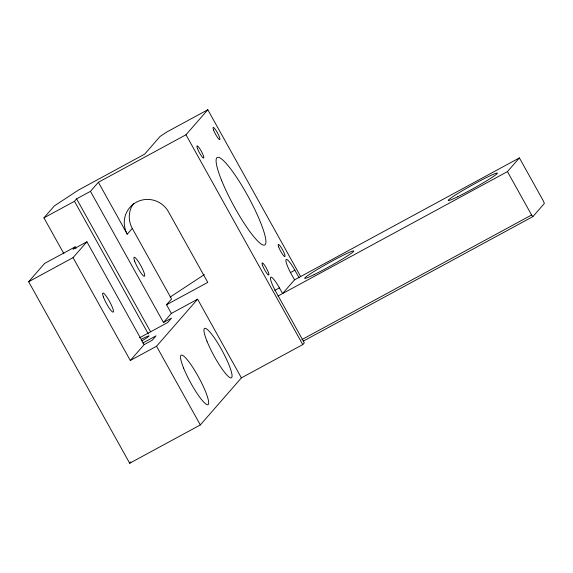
<?xml version="1.0" encoding="UTF-8"?>
<svg xmlns="http://www.w3.org/2000/svg" width="573" height="573" viewBox="0 0 573 573"><rect width="100%" height="100%" fill="white"/><g stroke="black" fill="none" stroke-linecap="round" stroke-linejoin="round"><path stroke-width="0.86" d="M63.904 253.746L43.935 217.862L54.414 205.865L78.515 190.028L144.625 154.173L160.125 136.41L167.065 131.854L207.82 109.751L300.732 276.673M43.935 217.862L74.483 201.295L76.61 198.852L90.477 191.339L98.384 182.278L185.981 134.77L207.82 109.751M303.239 341.157L532.911 216.594L544.35 203.487L543.562 201.302L519.403 157.904L294.543 279.853L282.582 293.555L279.431 287.897A14.497 2.485 61.5 0 0 270.649 277.246A14.497 2.485 61.5 0 0 275.95 291.886L304.306 342.833L302.773 344.595L241.398 377.872L200.328 424.937L129.684 463.249L28.65 281.73L44.615 263.444L75.156 246.877L76.023 248.438M75.156 246.877L73.022 249.319L86.888 241.799L144.131 344.638L130.3 360.489L73.058 257.649L86.888 241.799M98.384 182.278L127.263 234.171L132.284 228.419A23.801 23.4 41.1 0 1 133.416 203.573M90.477 191.339L163.47 322.477L171.377 313.424L166.542 304.743L171.563 298.991L132.284 228.419M130.3 360.489L156.536 346.257L197.606 299.192L241.398 377.872M129.684 463.249L130.83 461.931M277.969 296.062L507.449 171.606L519.403 157.904M170.102 297.101L204.346 274.603M28.65 281.73L73.058 257.649M166.542 304.743L207.77 282.382L168.491 211.817A23.801 23.4 41.1 0 0 136.324 202.233A23.801 23.4 41.1 0 0 127.263 234.171M171.377 313.424L197.606 299.192M163.47 322.477L171.528 318.108L167.653 322.549L139.504 337.812M142.763 343.041L156.064 335.828L152.189 340.269L144.131 344.638M290.26 272.705L294.873 270.205L299.17 277.919M274.818 290.396L279.431 287.897M301.928 339.567L531.601 215.004L532.911 216.594M507.449 171.606L531.601 215.004M294.543 279.853L291.392 274.195A14.497 2.485 61.5 0 1 286.092 259.555A14.497 2.485 61.5 0 1 294.873 270.205M185.981 134.77L302.773 344.595M76.61 198.852L150.592 331.767M156.536 346.257L200.328 424.937M74.483 201.295L148.285 333.901M141.681 339.109A14.282 0.895 -29.1 0 1 149.08 335.95A14.282 0.895 -29.1 0 1 141.753 340.942M457.655 196.768A28.127 1.769 -29.1 0 0 497.12 173.598A28.127 1.769 -29.1 0 0 463.507 190.064A28.127 1.769 -29.1 0 0 457.655 196.768M314.119 274.61A28.127 1.769 -29.1 0 0 353.584 251.44A28.127 1.769 -29.1 0 0 319.97 267.906A28.127 1.769 -29.1 0 0 314.119 274.61M221.536 180.251A49.765 8.538 61.5 0 0 264.153 245.158A49.765 8.538 61.5 0 0 237.265 178.296A49.765 8.538 61.5 0 0 221.536 180.251M278.643 246.899A6.926 1.189 61.5 0 0 284.638 256.575A6.926 1.189 61.5 0 0 281.536 248.009A6.926 1.189 61.5 0 0 278.643 246.899M213.521 129.906A6.926 1.189 61.5 0 0 219.516 139.583A6.926 1.189 61.5 0 0 216.422 131.024A6.926 1.189 61.5 0 0 213.521 129.906M197.406 148.378A6.926 1.189 61.5 0 0 203.401 158.055A6.926 1.189 61.5 0 0 200.306 149.489A6.926 1.189 61.5 0 0 197.406 148.378M262.52 265.363A6.926 1.189 61.5 0 0 268.515 275.04A6.926 1.189 61.5 0 0 265.421 266.481A6.926 1.189 61.5 0 0 262.52 265.363M183.596 368.045A28.127 4.828 61.5 0 0 207.691 404.731A28.127 4.828 61.5 0 0 192.492 366.942A28.127 4.828 61.5 0 0 183.596 368.045M206.996 341.236A28.127 4.828 61.5 0 0 231.084 377.922A28.127 4.828 61.5 0 0 215.885 340.133A28.127 4.828 61.5 0 0 206.996 341.236M134.669 261.116A10.815 1.855 61.5 0 0 144.038 276.236A10.815 1.855 61.5 0 0 139.196 262.857A10.815 1.855 61.5 0 0 134.669 261.116M103.391 296.95A10.815 1.855 61.5 0 0 112.759 312.07A10.815 1.855 61.5 0 0 107.925 298.691A10.815 1.855 61.5 0 0 103.391 296.95"/></g></svg>
